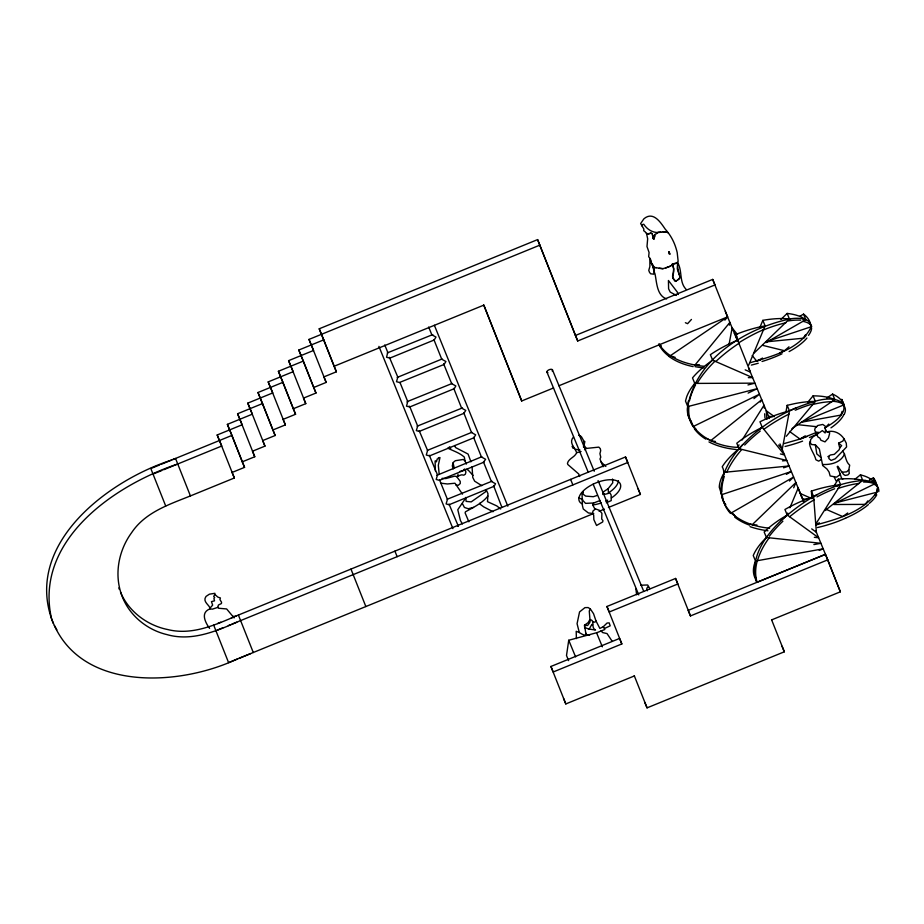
<?xml version="1.0" encoding="UTF-8"?>
<svg xmlns="http://www.w3.org/2000/svg" width="924" height="924" viewBox="0 0 924 924"><rect width="100%" height="100%" fill="white"/><g stroke="black" fill="none" stroke-linecap="round" stroke-linejoin="round"><path stroke-width="1.39" d="M652.933 235.146L653.21 238.588L654.077 239.385L654.642 235.25M433.887 339.582L441.741 359.205L445.911 361.527L444.109 364.437L399.919 382.328L407.75 401.617L406.491 406.179L409.759 406.976L454.285 388.658L455.832 385.966L451.674 383.645L443.89 364.46M654.642 237.064L654.908 234.407L656.594 233.518M816.92 434.638L813.432 436.428L810.614 439.57L810.36 442.688L811.491 444.525L815.372 444.837L819.369 449.018L822.695 465.557L826.888 468.918L829.059 472.025L830.145 475.964L836.532 477.142L839.593 475.04L840.043 473.562L837.213 466.701L837.779 466.204L843.543 474.382L845.148 475.41L847.874 474.936L849.295 473.458L848.798 469.808L849.687 465.188C845.275 461.399 846.049 455.37 842.676 451.085L846.58 446.95L846.269 443.185L843.935 438.657C839.985 432.929 833.575 429.891 826.68 431.901L825.259 429.013L825.479 426.391L822.776 424.439L817.682 425.525L815.199 428.008L814.656 430.018L817.971 437.017L819.877 438.115L820.905 440.24L825.005 441.88L828.378 438.091L829.475 434.084L829.636 432.559L827.327 431.808M473.585 437.352L481.439 456.976L485.608 459.297L483.564 462.196L491.372 481.427L495.53 483.737L494.121 486.267L449.029 504.77L446.107 503.927L447.447 499.399L439.639 480.157M435.32 470.801L435.112 461.018L435.862 460.776L436.428 461.838L437.214 458.962L438.207 458.882L438.415 457.703L439.974 457.576L438.322 465.211L439.143 473.735M500.692 508.985L496.8 505.925L487.502 501.663L487.988 493.728L486.186 489.651L485.539 491.799L471.205 501.894L466.123 501.386L465.696 497.435M442.019 478.32L445.842 478.551L454.666 476.149C457.854 477.824 460.337 473.55 463.79 475.179L465.373 474.185L465.927 471.898L464.368 469.069M635.897 589.05L636.636 594.733M453.742 388.357L461.596 408.096L465.754 410.406L463.906 413.351L419.149 431.427L416.331 430.596L417.671 426.068L409.863 406.826M457.911 476.022L458.038 474.231M654.215 271.783L652.101 263.721L654.238 267.406M654.411 270.432L653.765 274.185L650.635 273.781L649.468 272.245L648.775 270.374L649.884 266.435L649.849 258.246L652.321 265.165M677.581 266.747L679.024 274.486M234.118 617.913L226.634 608.951L218.538 608.246L217.879 607.357L218.364 605.058L221.46 603.511L221.541 602.24L219.924 599.561L220.409 597.978L217.856 597.1L214.853 594.444L214.888 593.312L209.402 594.178L206.04 596.419C201.917 601.963 210.349 605.312 210.014 608.858L208.039 609.794C200.739 614.09 205.913 623.342 209.586 628.389M649.872 588.68L647.678 584.984L640.771 585.215M483.529 461.561L483.575 462.208M584.707 628.251L584.488 625.225L588.091 622.649L589.939 619.554L589.269 610.995L590.332 608.939L588.103 607.553L584.938 607.634L579.556 611.931L577.073 623.688L579.313 632.536C588.553 638.334 585.331 633.46 584.88 626.726M749.907 362.786C771.852 356.387 799.618 349.526 810.856 327.593C811.792 317.336 797.354 317.775 790.713 318.792C746.176 328.043 695.991 358.581 687.779 406.572A74.209 34.384 -22.4 0 0 690.713 420.547M810.937 327.131L810.983 326.819A74.186 34.373 -22.4 0 0 803.557 314.114L799.814 316.274M672.187 264.911L672.291 264.068L677.5 262.682L677.893 264.934M672.51 264.045L671.725 265.442M680.179 277.315L679.105 278.563M843.935 438.657L842.931 441.014L838.599 443.173L839.708 447.944L839.142 449.78L834.337 454.342L830.457 454.966L827.881 456.664L829.071 456.883L828.828 458.535L831.115 460.418L835.273 458.778L842.676 451.085M602.356 646.812L596.558 632.744L568.734 640.263L566.504 655.509L568.606 660.625M472.06 466.759L472.765 477.442L474.659 481.173L481.797 485.678M688.38 400.981C682.004 429.799 713.455 447.043 737.999 447.332M463.698 412.554L471.517 432.536L475.675 434.858L473.758 437.826M654.411 272.441L655.024 273.943C656.837 282.663 656.768 295.437 666.62 298.949M443.867 363.594L443.832 364.333M678.84 279.198L680.076 277.419L677.292 268.815L677.627 262.624C682.57 270.697 678.99 282.005 686.012 289.247M679.094 278.574L677.592 280.249M465.488 498.394L457.784 509.725L460.429 520.524L462.358 523.931M729.348 325.156L729.868 322.407L694.998 365.015M729.048 344.456L732.143 327.928L737.491 334.557M785.885 412.231L787.179 405.336L794.559 403.649A74.174 34.361 -22.4 0 1 813.732 401.42L815.361 401.397L813.085 395.865L807.634 402.414M583.494 447.135L584.095 441.476L581.554 436.96A5.244 4.655 -21.5 0 0 578.736 435.354M825.594 429.822L825.155 432.986L822.372 430.596L819.669 432.513L816.123 432.201L816.158 433.264M493.543 485.527L501.813 507.161M466.32 464.102L465.015 460.914L463.294 459.459L455.347 460.706L453.21 462.45L452.321 465.8L453.176 468.976M810.117 441.499L809.528 443.716C810.371 449.561 814.552 454.031 815.904 459.759L818.676 461.145L821.055 459.702M825.825 427.315C858.615 408.916 842.63 391.557 811.803 402.333C783.933 410.649 758.223 426.819 739.061 448.741A74.209 34.384 -22.4 0 0 722.21 466.77C727.211 475.236 718.398 484.673 721.494 494.051C724.774 516.539 749.56 526.541 769.657 528.158M584.488 625.225L587.595 625.513L589.812 622.487L590.436 619.542C595.379 621.24 590.482 627.35 595.495 630.041L589.212 629.071L591.868 624.381L592.573 624.786M602.771 494.49L603.638 491.695L608.096 488.727L612.762 482.802L612.496 479.025M722.995 476.703C726.68 464.449 734.245 453.765 742.861 444.479M760.094 326.923L762.843 320.351A74.163 34.361 -22.4 0 1 789.419 318.953L790.713 318.78M748.625 365.269L765.118 325.872L762.843 320.351M793.681 487.803L795.876 482.559L752.263 524.659L750.681 524.151M786.613 515.65L787.71 513.028M789.904 507.773L798.151 488.08L801.304 496.061M677.973 279.487L676.472 280.838M214.853 594.444L213.71 596.454L214.645 597.597L213.906 598.475L214.518 600.819L211.469 601.628L212.647 605.151L210.591 607.461M877.038 488.738A74.197 34.373 -22.4 0 1 876.668 492.273C863.131 511.965 837.675 519.069 815.765 524.982M693.993 384.892L694.779 383.414L692.503 377.893A74.174 34.361 -22.4 0 1 712.647 360.21L752.633 377.627L748.336 377.65M805.451 334.834L803.534 338.184L766.227 341.834M599.919 500.565L593.739 502.979L592.7 504.874L594.686 508.627L599.595 510.383L601.905 513.351L601.72 519.103L602.945 520.57L602.702 521.956L596.558 525.479L593.855 519.623L593.682 515.038L592.642 513.398L588.403 512.982L583.263 508.997L582.409 505.567L582.039 493.428L583.056 491.834L583.171 494.259L585.677 496.107L593.3 496.708L597.17 495.449M691.452 319.438L687.606 323.677L685.377 322.707M848.798 469.808L846.65 471.852L842.284 472.21M487.86 496.049C482.305 503.245 473.273 507.426 465.453 511.815L465.107 512.878L468.872 521.806M844.594 453.996C840.828 462.427 831.161 464.934 822.695 464.472M760.221 402.125L761.734 399.722L710.81 440.575L706.721 438.461M738.565 447.366L737.514 447.274L739.027 444.871M742.053 440.067L764.009 405.243L764.229 408.085M833.771 486.382L838.311 479.175A74.209 34.384 -22.4 0 1 862.739 480.353L870.974 481.138L875.675 483.391L834.176 503.661M816.354 523.134L840.586 484.696L838.311 479.175M573.55 436.96C568.306 442.561 574.924 447.528 576.657 452.691C574.843 457.368 568.514 458.454 567.452 463.34L567.821 464.506L578.701 473.954L579.706 476.495M874.936 495.125C877.916 491.718 879.44 485.308 874.681 482.663M766.689 537.133L766.435 537.502A74.163 34.361 -22.4 0 0 753.245 555.52L755.52 561.041A74.082 34.315 -22.4 0 0 754.561 576.853L756.825 582.363L825.467 554.342L840.355 591.822L771.713 619.854M815.811 495.449L813.651 496.638A74.197 34.373 -22.4 0 0 784.926 509.494L787.202 515.014C768.468 531.323 748.082 556.017 756.825 582.363M766.758 537.052L767.486 536.036M590.332 608.939L593.543 613.698L595.945 620.847L595.044 622.095L593.15 622.152L592.885 621.413M436.752 475.375L481.843 456.722M407.01 401.998L407.588 401.466M397.158 377.454L442.157 358.951M724.866 320.154L727.592 316.886L712.704 279.406L575.433 335.47L577.708 340.991L714.98 284.927L712.704 279.406M786.301 436.267L815.361 401.397L813.882 401.755M833.61 504.516L865.118 504.389L866.042 503.245A74.174 34.361 -22.4 0 0 867.809 500.9M839.708 447.944L841.637 445.645L838.599 443.173M387.341 352.887L432.779 334.58M417.14 426.183L462.497 407.9M805.878 335.874L803.534 338.184M780.907 319.45L787.144 313.432L788.588 313.606A74.163 34.361 -22.4 0 1 802.113 317.417L805.832 319.646L765.95 342.619M754.111 353.037L789.419 318.953L787.144 313.432M789.442 481.046L793.601 477.027L731.3 512.924L735.585 516.539M781.3 520.374C804.55 499.422 833.922 481.45 865.973 480.399M595.945 620.847L599.849 628.424L603.28 626.715L607.068 623.03L609.193 622.88L610.186 625.837L604.435 628.493L604.793 629.521L596.719 632.755M656.618 233.576L658.235 232.167L666.146 231.832M753.926 398.637L759.459 394.202L693.312 426.484L691.036 420.963M854.919 479.267L860.452 474.832L864.125 475.906A74.186 34.373 -22.4 0 1 874.393 481.958L875.606 483.298L873.399 477.87L869.507 479.775M825.097 510.556L862.727 480.353L860.452 474.832M759.02 429.764L760.025 428.99M584.534 449.757L586.232 448.44L598.833 447.124L600.288 448.648L600.692 450.669L599.919 453.672L600.773 457.149L599.976 459.02L603.118 466.724M760.221 428.828L762.242 427.304L759.967 421.783A74.209 34.384 -22.4 0 1 789.454 410.857L796.269 407.796M866.181 503.592L865.118 504.389M826.634 398.117L832.582 394.086A74.105 34.303 -22.3 0 1 844.028 404.827L803.106 421.529M791.972 428.678L834.857 399.607L832.582 394.086M805.301 435.839L799.999 439.05L789.523 431.462M676.553 280.677L675.571 281.416L674.739 280.873L672.672 277.893L673.688 268.734L672.441 264.611M595.414 508.951L592.931 511.076L592.642 513.398M824.658 427.997L825.317 427.604A74.163 34.361 -22.4 0 0 828.77 424.058M672.048 265.315L665.661 268.052M786.336 474.382L791.325 471.506L721.598 494.71L719.276 487.248A74.174 34.361 -22.4 0 1 722.568 475.641L724.485 472.291L789.05 465.985L783.575 467.81M429.637 455.855L473.804 437.814M439.558 480.295L483.783 462.231M816.019 495.333L817.105 494.756M788.969 346.823A74.209 34.384 -22.4 0 1 784.418 350.704L779.74 352.91M752.217 355.567L756.675 361.088L760.186 359.321A74.186 34.373 -22.4 0 0 762.554 358.062M748.105 393.104L757.183 388.669L687.779 406.572L685.493 401.039L686.671 396.823A74.174 34.361 -22.4 0 1 693.855 384.546L694.779 383.414L754.908 383.148L747.966 384.938M816.031 432.571L799.791 439.131L784.187 443.578M581.081 451.536L576.657 452.691M219.462 440.505L234.35 477.985L190.425 495.922C168.919 504.539 145.068 512.381 131.589 532.721C118.988 549.896 114.241 573.134 121.148 593.52C127.755 614.09 146.084 629.694 166.921 634.592C192.019 641.787 216.805 630.965 239.432 621.078L627.789 462.485L625.513 456.964L237.156 615.557C215.373 624.878 191.949 635.62 167.706 629.544C147.32 625.456 128.736 611.607 120.536 592.284M577.708 340.991L537.606 239.605L319.219 328.794L323.77 339.836L298.81 350.034L303.361 361.076L278.401 371.275L282.952 382.317L257.992 392.504L262.555 403.557L237.595 413.744L242.146 424.786L217.186 434.985L221.737 446.026L177.812 463.964C113.721 485.377 34.13 540.806 51.467 618.364C77.72 691.799 177.223 686.74 235.643 659.713M217.221 630.156L223.019 627.743M217.637 623.504L220.744 622.21M171.587 460.06C106.526 481.104 22.234 545.761 53.28 623.365M161.377 464.252L174.29 458.951M172.984 459.482L231.936 435.412L227.385 424.359L252.344 414.171L247.794 403.13L272.753 392.931L268.203 381.889L293.162 371.691L288.611 360.649L313.559 350.462L309.009 339.408L539.882 245.126M163.652 469.773L176.565 464.472M250.739 653.568L228.586 662.624L213.698 625.144M235.643 659.724L237.352 659.02M652.229 233.818L651.097 233.067L646.996 234.003M234.35 477.985L232.074 472.453L244.548 467.359L242.273 461.838L254.758 456.745L252.483 451.224L264.957 446.119L262.682 440.598L275.156 435.504L272.88 429.983L285.366 424.89L283.091 419.369L295.565 414.264L293.289 408.743L305.775 403.649L303.488 398.128L315.973 393.035L313.698 387.502L326.172 382.409L323.897 376.888L336.382 371.794L334.107 366.274L483.853 305.116L521.69 400.97L553.568 387.953M159.598 464.968L150.82 468.537L165.708 506.006M161.885 470.501L153.107 474.058M407.496 401.501L452.275 383.414M558.881 385.782L727.592 316.886L670.397 355.659A74.174 34.361 -22.4 0 0 675.155 357.334M427.338 450.381L471.921 432.282M572.695 446.096L572.095 446.35L573.065 448.302L574.289 447.944M447.193 499.272L492.03 481.196M239.12 658.304L240.933 657.565M593.751 513.49L240.921 657.553M599.087 511.307L604.411 509.136M608.408 507.495L640.401 494.432L625.513 456.964M606.952 606.479L675.583 578.447L677.858 583.98L609.228 612L606.952 606.479L621.84 643.959L553.199 671.991L550.923 666.47L619.565 638.438L621.84 643.959M819.23 550.438L823.192 548.821L755.52 561.041M825.467 554.342L688.195 610.406L690.471 615.927L827.742 559.863L815.788 530.85M563.536 698.417L565.811 703.938L634.441 675.918M644.779 702.344L647.054 707.865L784.326 651.801L771.54 619.658M228.309 625.583L230.122 624.843M231.323 617.913L234.453 616.654M236.729 622.175L231.901 624.127M807.045 436.463L799.999 439.05M387.676 352.598L386.567 357.265L389.882 358.096L434.188 339.997L435.978 337.075L431.854 334.823L428.678 327.027M835.746 486.371L840.586 484.696L835.319 485.343A74.174 34.361 -22.4 0 0 815.107 489.928L811.376 491.118L811.919 498.244M648.221 586.636L646.788 588.276L647.308 590.794M651.097 233.067L648.209 234.188L645.703 232.721C645.125 230.7 642.919 231.808 643.901 229.083L640.644 223.562L643.913 218.803C653.187 210.903 660.521 222.257 665.164 229.071C671.413 236.013 675.063 243.532 677.188 252.529L678.158 261.342L676.46 263.305L673.758 264.079M765.857 341.834L810.983 326.819M670.431 266.239L662.762 268.769L659.239 268.318M464.298 470.108L459.852 471.448M760.464 360.014L756.675 361.088M473.55 507.403L468.272 508.731L464.437 507.472L462.45 503.649M836.405 502.656L876.668 492.273M217.879 607.357L212.439 609.147L210.014 608.858M606.306 502.806L611.214 500.612L611.134 495.01L610.129 493.266L608.466 492.596L608.096 488.727M584.372 444.028L584.834 441.522L584.095 441.476M439.443 480.33L436.186 479.475L437.514 474.924L429.279 455.232M801.316 422.233L840.782 415.107A74.128 34.338 -22.4 0 0 842.087 411.353M813.871 544.571L820.916 543.3L766.435 537.502L764.16 531.981L765.349 530.861A74.174 34.361 -22.4 0 1 780.722 518.988L787.202 515.014L818.641 537.78L814.333 537.318M593.739 502.979L585.55 503.372L582.316 499.872M399.711 382.559L396.488 381.704L397.817 377.142L389.42 357.334M429.487 455.89L426.264 455.035L427.593 450.473L419.184 430.665M738.819 447.147L737.514 447.274M782.466 460.88L786.774 460.464L739.061 448.741L736.786 443.22L741.025 439.974A74.186 34.373 -22.4 0 1 758.743 429.071L762.242 427.304L784.499 454.943L780.41 453.938M464.333 469.611L466.92 469.357L468.41 470.339L473.076 475.41M236.186 616.204L232.906 616.458M656.363 267.613L653.903 267.544L651.004 262.878L650.496 259.263L648.671 256.653L649.075 252.506L646.985 246.512L647.666 238.773L646.5 233.391M663.051 231.878L666.054 231.797L667.913 232.79M694.455 364.911L696.072 364.888A74.174 34.361 -22.4 0 0 699.503 364.749M802.702 499.122L808.431 499.099M660.787 232.27C653.557 233.564 647.609 229.914 643.739 224.255L641.949 224.705L642.376 226.484M768.56 416.285L772.868 416.747M796.65 424.555L816.712 426.692M703.765 366.262C687.098 364.576 668.572 359.113 659.089 344.19M440.898 483.194L447.412 483.968L454.989 483.229L462.497 494.155M663.086 268.63L656.04 267.741M580.029 450.08L575.375 449.272M455.925 484.938L458.246 485.319L460.279 483.518L460.21 481.335L456.687 476.634M696.107 365.211L695.114 365.038M802.679 318.803L805.832 319.646L803.557 314.125M586.278 634.534L589.593 635.25M737.144 334.118L734.418 333.448L737.086 336.763M762.6 345.333L784.418 350.704M584.8 627.477L589.431 629.394M752.159 524.636L752.263 524.659A74.163 34.361 -22.4 0 0 756.964 525.005M654.238 267.417L655.024 267.683M493.046 511.723L483.737 506.895L480.237 504.319L479.891 503.187M745.194 369.854L750.357 372.106L735.469 334.627A74.128 34.338 -22.4 0 1 765.118 325.872M812.034 498.66L800.427 493.601L803.58 501.582M825.917 509.239L842.688 516.539A74.174 34.361 -22.4 0 0 847.689 512.97M734.268 514.772L731.3 512.924M676.426 295.449L670.258 292.111L668.606 288.831L668.433 280.492L677.304 292.065L678.297 294.479M601.085 462.046L605.867 466.458M409.089 406.098L409.817 406.722M774.439 416.666L766.285 410.764L766.943 419.311M811.711 528.886L816.366 532.259L813.651 496.638L811.376 491.118M449.018 504.042L458.408 526.391M675.64 281.243L672.764 277.72L672.545 275.93C674.243 272.418 674.093 268.099 672.545 264.495M821.09 457.588L816.804 453.927L815.372 444.837M603.153 493.266L605.208 494.259L608.5 493.381L608.466 492.596M603.28 626.715L604.435 628.493M842.746 479.233L841.418 477.893L840.043 473.562M778.655 444.998L782.224 449.422L789.454 410.868L787.179 405.336M694.883 428.609L693.312 426.484L694.605 427.928A74.186 34.373 -22.4 0 0 696.119 429.302M601.085 630.722L602.529 632.536L607.045 633.587L612.127 641.21M449.526 446.777L450.739 448.313L448.498 447.516L447.944 448.244C453.488 451.028 459.459 452.737 464.333 457.103L465.015 460.914M834.326 477.304L836.336 481.323M584.13 445.241L586.232 448.44M654.077 269.623L653.014 266.84M56.849 629.833L54.389 625.56M652.171 233.841L653.21 238.588M844.028 404.816L841.752 399.295A74.128 34.338 -22.4 0 1 842.861 404.296M725.317 311.365L737.606 341.187M748.532 367.694L769.473 418.491M779.948 443.901L803.614 501.328M712.647 360.21L710.371 354.689A74.128 34.338 -22.4 0 1 737.745 340.147M782.051 646.28L784.326 651.801M638.114 488.912L640.401 494.432M552.448 369.866L594.236 471.252M598.082 480.584L643.716 591.314M546.95 372.106L588.195 472.152M593.139 484.164L638.773 594.894M570.605 479.383L572.88 484.904M521.69 400.97L483.679 304.92M568.734 640.263L575.594 656.895M394.894 551.143L397.17 556.664M350.97 569.08L365.858 606.56M175.537 458.443L190.425 495.922M238.404 615.049L253.292 652.529M434.372 325.283L507.83 506.202M384.754 344.964L387.884 352.668M378.921 346.385L452.922 528.632M827.742 559.863L840.355 591.822M735.469 334.627L737.571 339.951M675.583 578.447L690.471 615.927M537.606 239.605L575.433 335.47M634.268 675.71L647.054 707.865M550.923 666.47L565.811 703.938M323.77 339.836L336.382 371.794M319.219 328.794L334.107 366.274M311.284 344.941L326.172 382.409M309.009 339.408L311.111 344.733M303.361 361.076L315.973 393.035M298.81 350.034L313.698 387.502M290.887 366.17L305.775 403.649M288.611 360.649L290.714 365.973M282.952 382.317L295.565 414.264M278.401 371.275L293.289 408.743M270.478 387.41L285.366 424.89M268.203 381.889L270.305 387.214M262.555 403.557L275.156 435.504M257.992 392.504L272.88 429.983M250.069 408.651L264.957 446.119M247.794 403.13L249.896 408.454M237.595 413.744L239.697 419.069M239.87 419.265L254.758 456.745M231.936 435.412L244.548 467.359M227.385 424.359L229.487 429.683M229.66 429.891L242.273 461.838M217.186 434.985L219.288 440.309M585.585 632.778L586.394 634.834M118.838 587.918L119.358 589.385M579.313 632.536L576.195 631.288L576.403 638.611M470.928 461.815L468.075 454.065L455.486 447.516L454.793 445.541M454.319 468.329L453.072 462.947M721.263 492.099L721.598 494.71A74.197 34.373 -22.4 0 0 725.779 504.504M764.668 413.79L764.991 418.064M457.565 526.091A2.968 0.936 -22.1 0 1 458.2 526.195M618.422 480.688A22.245 10.303 -22.4 0 1 609.147 492.411M582.674 499.307A22.245 10.303 -22.4 0 1 579.025 497.874M582.374 503.996A22.245 10.303 -22.4 0 1 588.126 487.017A22.245 10.303 -22.4 0 1 617.163 480.954A22.245 10.303 -22.4 0 1 611.422 497.932M607.692 500.138A22.245 10.303 -22.4 0 1 605.659 501.143M601.409 502.875A22.245 10.303 -22.4 0 1 593.092 504.931M547.909 372.661A2.968 1.374 -22.4 0 1 547.447 370.824A2.968 1.374 -22.4 0 1 551.212 369.288A2.968 1.374 -22.4 0 1 552.125 370.94M693.15 366.609A77.512 48.083 -16 0 1 669.068 356.502M669.253 356.491A77.385 49.307 -22.3 0 1 658.65 344.19M758.246 363.213A77.547 39.097 -9 0 1 751.339 365.084M806.952 338.022A77.547 27.35 -11.7 0 1 789.119 351.57M802.69 321.286A77.535 20.998 -20.7 0 1 811.757 326.519M763.085 330.099A77.5 24.451 -30.7 0 1 785.839 322.811M738.726 342.827A77.454 29.256 -34.2 0 1 763.813 329.556M715.846 361.492A77.466 35.285 -35.9 0 1 739.05 343.266M697.158 383.298A77.512 41.095 -35.2 0 1 714.899 361.261M693.046 426.634A77.547 48.856 -26.6 0 1 688.911 406.317M736.209 449.514A77.558 47.101 -14.2 0 1 708.985 441.938M715.499 441.499A74.209 34.384 -22.4 0 1 710.81 440.575M843.82 414.68A77.5 25.676 -12.9 0 1 830.965 427.847M843.3 405.082A77.454 22.107 -17.3 0 1 844.236 414.322M802.586 441.118A77.535 37.052 -8.9 0 1 785.042 446.477M832.189 401.247A77.443 20.859 -23.1 0 1 843.727 404.955M813.085 395.865A74.174 34.361 -22.4 0 1 834.869 399.607M812.323 404.608A77.512 22.176 -27.6 0 1 832.004 401.709M763.871 429.302A77.547 31.197 -35 0 1 789.015 414.091M730.48 513.432A77.535 49.272 -24.5 0 1 722.256 494.513M726.888 471.968A77.558 42.943 -34.5 0 1 741.753 449.503M767.948 530.769A77.512 45.807 -12.6 0 1 750.034 526.634M845.737 518.075A77.443 34.985 -8.9 0 1 817.394 527.569M868.398 504.55A77.512 29.164 -10.7 0 1 846.211 517.867M873.399 477.87A74.197 34.373 -22.4 0 1 876.957 486.625M873.908 484.164A77.547 21.437 -19 0 1 878.759 491.637M837.849 488.53A77.558 23.192 -29.2 0 1 859.32 483.368M789.674 516.712A77.535 33.229 -35.6 0 1 814.032 499.896M757.472 560.625A77.5 44.537 -33.4 0 1 769.103 537.895M757.102 582.247A77.408 48.071 -28.6 0 1 757.264 560.799M661.295 345.876A74.174 34.361 -22.4 0 1 659.586 344.144M704.065 367.925A77.524 44.04 -11 0 1 695.033 366.643M782.027 353.788A77.524 32.178 -9.5 0 1 762.046 361.492M811.595 327.835A77.512 22.476 -16.7 0 1 808.454 335.412M788.241 320.928A77.5 22.026 -27.3 0 1 800.704 320.178M689.512 400.704A77.524 46.269 -31.7 0 1 695.564 384.892M705.832 439.143A77.524 49.087 -19.2 0 1 694.398 428.852M818.664 433.31A77.5 29.51 -10.5 0 1 809.436 437.526M795.275 410.21A77.524 26.218 -32.3 0 1 812.127 404.135M744.675 445.033A77.524 38.092 -35.9 0 1 760.267 431.034M721.91 491.868A77.512 47.794 -29.4 0 1 724.243 476.53M749.63 525.167A77.512 48.233 -16.4 0 1 734.684 517.093M819.426 522.822A74.105 34.396 -22.4 0 1 816.712 524.047M876.772 494.802A77.524 24.001 -14.6 0 1 869.288 503.407M863.559 482.028A77.524 21.183 -25 0 1 873.376 483.379M816.966 496.904A77.512 28.563 -33.8 0 1 834.638 488.773M769.334 536.232A77.512 40.748 -35.4 0 1 782.894 521.205M668.976 251.778L668.837 253.65L670.131 254.204L668.976 251.778"/></g></svg>
